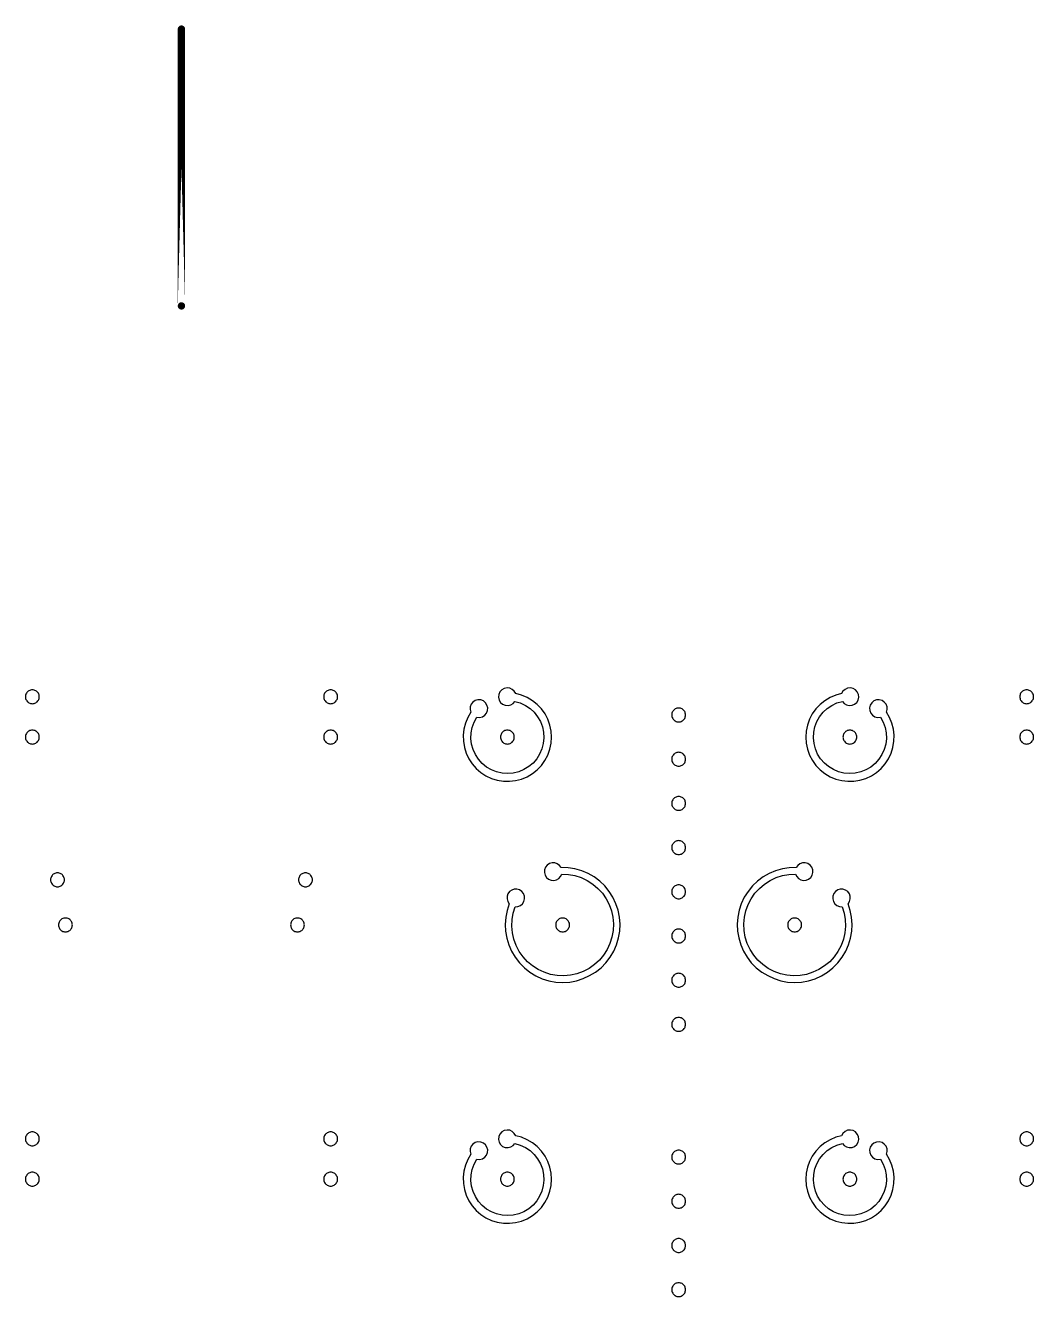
# Model space of a CAD drawing. Extents: x -100 to 100, y -100 to 100.
# Drawn here: x 9.09 to 20.02, y 50.46 to 64.24 of the extents above; entities that cross this region are included whole.
import ezdxf

# ---------------------------------------------------------------- set-up
doc = ezdxf.new("R2010")
doc.units = 0
doc.layers.get('0').update_dxf_attribs({"linetype": 'continuous'})
doc.layers.add('L5', color=7, linetype='continuous')

# ---------------------------------------------------------------- blocks, each defined once
blk = doc.blocks.new('LDI_XFL94-0512-011_L5_B1')
at = {"layer": 'L5'}
for points in [[(9.162, -53.141), (9.152, -53.141), (9.142, -53.143), (9.133, -53.146), (9.124, -53.151), (9.116, -53.156), (9.109, -53.163), (9.102, -53.17), (9.097, -53.178), (9.092, -53.187), (9.089, -53.196), (9.087, -53.206), (9.087, -53.216), (9.087, -53.225), (9.089, -53.235), (9.092, -53.244), (9.097, -53.253), (9.102, -53.261), (9.109, -53.269), (9.116, -53.275), (9.124, -53.281), (9.133, -53.285), (9.142, -53.288), (9.152, -53.29), (9.162, -53.291), (9.171, -53.29), (9.181, -53.288), (9.19, -53.285), (9.199, -53.281), (9.207, -53.275), (9.215, -53.269), (9.221, -53.261), (9.227, -53.253), (9.231, -53.244), (9.234, -53.235), (9.236, -53.225), (9.237, -53.216), (9.236, -53.206), (9.234, -53.196), (9.231, -53.187), (9.227, -53.178), (9.221, -53.17), (9.215, -53.163), (9.207, -53.156), (9.199, -53.151), (9.19, -53.146), (9.181, -53.143), (9.171, -53.141), (9.162, -53.141)], [(12.395, -53.141), (12.385, -53.141), (12.376, -53.143), (12.367, -53.146), (12.358, -53.151), (12.35, -53.156), (12.342, -53.163), (12.336, -53.17), (12.33, -53.178), (12.326, -53.187), (12.323, -53.196), (12.321, -53.206), (12.32, -53.216), (12.321, -53.225), (12.323, -53.235), (12.326, -53.244), (12.33, -53.253), (12.336, -53.261), (12.342, -53.269), (12.35, -53.275), (12.358, -53.281), (12.367, -53.285), (12.376, -53.288), (12.385, -53.29), (12.395, -53.291), (12.405, -53.29), (12.415, -53.288), (12.424, -53.285), (12.433, -53.281), (12.441, -53.275), (12.448, -53.269), (12.455, -53.261), (12.46, -53.253), (12.465, -53.244), (12.468, -53.235), (12.47, -53.225), (12.47, -53.216), (12.47, -53.206), (12.468, -53.196), (12.465, -53.187), (12.46, -53.178), (12.455, -53.17), (12.448, -53.163), (12.441, -53.156), (12.433, -53.151), (12.424, -53.146), (12.415, -53.143), (12.405, -53.141), (12.395, -53.141)], [(14.401, -53.182), (14.386, -53.156), (14.364, -53.136), (14.337, -53.123), (14.307, -53.12), (14.277, -53.126), (14.251, -53.141), (14.231, -53.164), (14.219, -53.191), (14.216, -53.221), (14.222, -53.251), (14.238, -53.277), (14.26, -53.297), (14.288, -53.308), (14.318, -53.311), (14.347, -53.304), (14.373, -53.289), (14.393, -53.266), (14.451, -53.283), (14.506, -53.309), (14.557, -53.343), (14.601, -53.384), (14.639, -53.432), (14.669, -53.485), (14.691, -53.542), (14.703, -53.601), (14.706, -53.662), (14.7, -53.722), (14.685, -53.781), (14.661, -53.837), (14.629, -53.888), (14.589, -53.934), (14.542, -53.973), (14.49, -54.005), (14.434, -54.028), (14.375, -54.043), (14.314, -54.048), (14.254, -54.044), (14.194, -54.03), (14.138, -54.008), (14.085, -53.977), (14.038, -53.938), (13.998, -53.893), (13.965, -53.842), (13.94, -53.787), (13.923, -53.728), (13.916, -53.668), (13.919, -53.607), (13.93, -53.547), (13.951, -53.49), (13.98, -53.437), (14.01, -53.439), (14.04, -53.432), (14.065, -53.416), (14.085, -53.393), (14.096, -53.365), (14.098, -53.335), (14.09, -53.305), (14.074, -53.28), (14.051, -53.261), (14.022, -53.25), (13.992, -53.248), (13.963, -53.256), (13.938, -53.273), (13.919, -53.296), (13.908, -53.324), (13.907, -53.354), (13.915, -53.383), (13.882, -53.441), (13.857, -53.502), (13.84, -53.566), (13.833, -53.632), (13.835, -53.698), (13.845, -53.764), (13.865, -53.827), (13.893, -53.887), (13.93, -53.942), (13.973, -53.992), (14.023, -54.035), (14.079, -54.072), (14.139, -54.1), (14.202, -54.119), (14.268, -54.13), (14.334, -54.131), (14.4, -54.124), (14.464, -54.107), (14.525, -54.082), (14.582, -54.048), (14.634, -54.007), (14.68, -53.959), (14.718, -53.905), (14.749, -53.847), (14.772, -53.784), (14.786, -53.72), (14.79, -53.654), (14.786, -53.587), (14.772, -53.523), (14.75, -53.46), (14.719, -53.402), (14.681, -53.348), (14.635, -53.3), (14.583, -53.258), (14.526, -53.225), (14.465, -53.199), (14.401, -53.182)], [(18.42, -53.383), (18.428, -53.354), (18.427, -53.324), (18.416, -53.296), (18.397, -53.273), (18.372, -53.256), (18.343, -53.248), (18.313, -53.25), (18.285, -53.261), (18.261, -53.28), (18.245, -53.305), (18.238, -53.335), (18.24, -53.365), (18.251, -53.393), (18.27, -53.416), (18.296, -53.432), (18.325, -53.439), (18.355, -53.437), (18.384, -53.49), (18.405, -53.547), (18.417, -53.607), (18.419, -53.668), (18.412, -53.728), (18.396, -53.787), (18.371, -53.842), (18.338, -53.893), (18.297, -53.938), (18.25, -53.977), (18.197, -54.008), (18.141, -54.03), (18.082, -54.044), (18.021, -54.048), (17.96, -54.043), (17.901, -54.028), (17.845, -54.005), (17.793, -53.973), (17.747, -53.934), (17.707, -53.888), (17.674, -53.837), (17.65, -53.781), (17.635, -53.722), (17.629, -53.662), (17.632, -53.601), (17.645, -53.542), (17.666, -53.485), (17.696, -53.432), (17.734, -53.384), (17.779, -53.343), (17.829, -53.309), (17.884, -53.283), (17.942, -53.266), (17.962, -53.289), (17.988, -53.304), (18.017, -53.311), (18.047, -53.308), (18.075, -53.297), (18.098, -53.277), (18.113, -53.251), (18.12, -53.221), (18.117, -53.191), (18.104, -53.164), (18.084, -53.141), (18.058, -53.126), (18.029, -53.12), (17.999, -53.123), (17.971, -53.136), (17.949, -53.156), (17.934, -53.182), (17.87, -53.199), (17.809, -53.225), (17.752, -53.258), (17.7, -53.3), (17.655, -53.348), (17.616, -53.402), (17.585, -53.46), (17.563, -53.523), (17.549, -53.587), (17.545, -53.654), (17.55, -53.72), (17.563, -53.784), (17.586, -53.847), (17.617, -53.905), (17.656, -53.959), (17.701, -54.007), (17.753, -54.048), (17.81, -54.082), (17.872, -54.107), (17.936, -54.124), (18.002, -54.131), (18.068, -54.13), (18.133, -54.119), (18.197, -54.1), (18.257, -54.072), (18.312, -54.035), (18.362, -53.992), (18.406, -53.942), (18.442, -53.887), (18.47, -53.827), (18.49, -53.764), (18.501, -53.698), (18.503, -53.632), (18.495, -53.566), (18.479, -53.502), (18.454, -53.441), (18.42, -53.383)], [(19.94, -53.141), (19.93, -53.141), (19.921, -53.143), (19.911, -53.146), (19.903, -53.151), (19.894, -53.156), (19.887, -53.163), (19.881, -53.17), (19.875, -53.178), (19.871, -53.187), (19.868, -53.196), (19.866, -53.206), (19.865, -53.216), (19.866, -53.225), (19.868, -53.235), (19.871, -53.244), (19.875, -53.253), (19.881, -53.261), (19.887, -53.269), (19.894, -53.275), (19.903, -53.281), (19.911, -53.285), (19.921, -53.288), (19.93, -53.29), (19.94, -53.291), (19.95, -53.29), (19.96, -53.288), (19.969, -53.285), (19.978, -53.281), (19.986, -53.275), (19.993, -53.269), (20, -53.261), (20.005, -53.253), (20.009, -53.244), (20.013, -53.235), (20.014, -53.225), (20.015, -53.216), (20.014, -53.206), (20.013, -53.196), (20.009, -53.187), (20.005, -53.178), (20, -53.17), (19.993, -53.163), (19.986, -53.156), (19.978, -53.151), (19.969, -53.146), (19.96, -53.143), (19.95, -53.141), (19.94, -53.141)], [(16.168, -53.338), (16.158, -53.339), (16.148, -53.341), (16.139, -53.344), (16.13, -53.348), (16.122, -53.354), (16.115, -53.36), (16.108, -53.368), (16.103, -53.376), (16.098, -53.384), (16.095, -53.394), (16.093, -53.403), (16.093, -53.413), (16.093, -53.423), (16.095, -53.433), (16.098, -53.442), (16.103, -53.451), (16.108, -53.459), (16.115, -53.466), (16.122, -53.473), (16.13, -53.478), (16.139, -53.482), (16.148, -53.486), (16.158, -53.488), (16.168, -53.488), (16.177, -53.488), (16.187, -53.486), (16.196, -53.482), (16.205, -53.478), (16.213, -53.473), (16.221, -53.466), (16.227, -53.459), (16.233, -53.451), (16.237, -53.442), (16.24, -53.433), (16.242, -53.423), (16.243, -53.413), (16.242, -53.403), (16.24, -53.394), (16.237, -53.384), (16.233, -53.376), (16.227, -53.368), (16.221, -53.36), (16.213, -53.354), (16.205, -53.348), (16.196, -53.344), (16.187, -53.341), (16.177, -53.339), (16.168, -53.338)], [(9.162, -53.578), (9.152, -53.578), (9.142, -53.58), (9.133, -53.583), (9.124, -53.588), (9.116, -53.593), (9.109, -53.6), (9.102, -53.607), (9.097, -53.615), (9.092, -53.624), (9.089, -53.633), (9.087, -53.643), (9.087, -53.653), (9.087, -53.662), (9.089, -53.672), (9.092, -53.681), (9.097, -53.69), (9.102, -53.698), (9.109, -53.706), (9.116, -53.712), (9.124, -53.718), (9.133, -53.722), (9.142, -53.725), (9.152, -53.727), (9.162, -53.728), (9.171, -53.727), (9.181, -53.725), (9.19, -53.722), (9.199, -53.718), (9.207, -53.712), (9.215, -53.706), (9.221, -53.698), (9.227, -53.69), (9.231, -53.681), (9.234, -53.672), (9.236, -53.662), (9.237, -53.653), (9.236, -53.643), (9.234, -53.633), (9.231, -53.624), (9.227, -53.615), (9.221, -53.607), (9.215, -53.6), (9.207, -53.593), (9.199, -53.588), (9.19, -53.583), (9.181, -53.58), (9.171, -53.578), (9.162, -53.578)], [(12.395, -53.578), (12.385, -53.578), (12.376, -53.58), (12.367, -53.583), (12.358, -53.588), (12.35, -53.593), (12.342, -53.6), (12.336, -53.607), (12.33, -53.615), (12.326, -53.624), (12.323, -53.633), (12.321, -53.643), (12.32, -53.653), (12.321, -53.662), (12.323, -53.672), (12.326, -53.681), (12.33, -53.69), (12.336, -53.698), (12.342, -53.706), (12.35, -53.712), (12.358, -53.718), (12.367, -53.722), (12.376, -53.725), (12.385, -53.727), (12.395, -53.728), (12.405, -53.727), (12.415, -53.725), (12.424, -53.722), (12.433, -53.718), (12.441, -53.712), (12.448, -53.706), (12.455, -53.698), (12.46, -53.69), (12.465, -53.681), (12.468, -53.672), (12.47, -53.662), (12.47, -53.653), (12.47, -53.643), (12.468, -53.633), (12.465, -53.624), (12.46, -53.615), (12.455, -53.607), (12.448, -53.6), (12.441, -53.593), (12.433, -53.588), (12.424, -53.583), (12.415, -53.58), (12.405, -53.578), (12.395, -53.578)], [(14.311, -53.578), (14.302, -53.578), (14.292, -53.58), (14.283, -53.583), (14.274, -53.588), (14.266, -53.593), (14.258, -53.6), (14.252, -53.607), (14.246, -53.615), (14.242, -53.624), (14.239, -53.633), (14.237, -53.643), (14.236, -53.653), (14.237, -53.662), (14.239, -53.672), (14.242, -53.681), (14.246, -53.69), (14.252, -53.698), (14.258, -53.706), (14.266, -53.712), (14.274, -53.718), (14.283, -53.722), (14.292, -53.725), (14.302, -53.727), (14.311, -53.728), (14.321, -53.727), (14.331, -53.725), (14.34, -53.722), (14.349, -53.718), (14.357, -53.712), (14.364, -53.706), (14.371, -53.698), (14.376, -53.69), (14.381, -53.681), (14.384, -53.672), (14.386, -53.662), (14.386, -53.653), (14.386, -53.643), (14.384, -53.633), (14.381, -53.624), (14.376, -53.615), (14.371, -53.607), (14.364, -53.6), (14.357, -53.593), (14.349, -53.588), (14.34, -53.583), (14.331, -53.58), (14.321, -53.578), (14.311, -53.578)], [(18.024, -53.578), (18.014, -53.578), (18.005, -53.58), (17.995, -53.583), (17.986, -53.588), (17.978, -53.593), (17.971, -53.6), (17.964, -53.607), (17.959, -53.615), (17.955, -53.624), (17.952, -53.633), (17.95, -53.643), (17.949, -53.653), (17.95, -53.662), (17.952, -53.672), (17.955, -53.681), (17.959, -53.69), (17.964, -53.698), (17.971, -53.706), (17.978, -53.712), (17.986, -53.718), (17.995, -53.722), (18.005, -53.725), (18.014, -53.727), (18.024, -53.728), (18.034, -53.727), (18.043, -53.725), (18.053, -53.722), (18.061, -53.718), (18.07, -53.712), (18.077, -53.706), (18.083, -53.698), (18.089, -53.69), (18.093, -53.681), (18.096, -53.672), (18.098, -53.662), (18.099, -53.653), (18.098, -53.643), (18.096, -53.633), (18.093, -53.624), (18.089, -53.615), (18.083, -53.607), (18.077, -53.6), (18.07, -53.593), (18.061, -53.588), (18.053, -53.583), (18.043, -53.58), (18.034, -53.578), (18.024, -53.578)], [(19.94, -53.578), (19.93, -53.578), (19.921, -53.58), (19.911, -53.583), (19.903, -53.588), (19.894, -53.593), (19.887, -53.6), (19.881, -53.607), (19.875, -53.615), (19.871, -53.624), (19.868, -53.633), (19.866, -53.643), (19.865, -53.653), (19.866, -53.662), (19.868, -53.672), (19.871, -53.681), (19.875, -53.69), (19.881, -53.698), (19.887, -53.706), (19.894, -53.712), (19.903, -53.718), (19.911, -53.722), (19.921, -53.725), (19.93, -53.727), (19.94, -53.728), (19.95, -53.727), (19.96, -53.725), (19.969, -53.722), (19.978, -53.718), (19.986, -53.712), (19.993, -53.706), (20, -53.698), (20.005, -53.69), (20.009, -53.681), (20.013, -53.672), (20.014, -53.662), (20.015, -53.653), (20.014, -53.643), (20.013, -53.633), (20.009, -53.624), (20.005, -53.615), (20, -53.607), (19.993, -53.6), (19.986, -53.593), (19.978, -53.588), (19.969, -53.583), (19.96, -53.58), (19.95, -53.578), (19.94, -53.578)], [(16.168, -53.817), (16.158, -53.818), (16.148, -53.82), (16.139, -53.823), (16.13, -53.827), (16.122, -53.833), (16.115, -53.839), (16.108, -53.847), (16.103, -53.855), (16.098, -53.864), (16.095, -53.873), (16.093, -53.882), (16.093, -53.892), (16.093, -53.902), (16.095, -53.912), (16.098, -53.921), (16.103, -53.93), (16.108, -53.938), (16.115, -53.945), (16.122, -53.952), (16.13, -53.957), (16.139, -53.962), (16.148, -53.965), (16.158, -53.967), (16.168, -53.967), (16.177, -53.967), (16.187, -53.965), (16.196, -53.962), (16.205, -53.957), (16.213, -53.952), (16.221, -53.945), (16.227, -53.938), (16.233, -53.93), (16.237, -53.921), (16.24, -53.912), (16.242, -53.902), (16.243, -53.892), (16.242, -53.882), (16.24, -53.873), (16.237, -53.864), (16.233, -53.855), (16.227, -53.847), (16.221, -53.839), (16.213, -53.833), (16.205, -53.827), (16.196, -53.823), (16.187, -53.82), (16.177, -53.818), (16.168, -53.817)], [(16.168, -54.296), (16.158, -54.297), (16.148, -54.299), (16.139, -54.302), (16.13, -54.306), (16.122, -54.312), (16.115, -54.318), (16.108, -54.326), (16.103, -54.334), (16.098, -54.343), (16.095, -54.352), (16.093, -54.361), (16.093, -54.371), (16.093, -54.381), (16.095, -54.391), (16.098, -54.4), (16.103, -54.409), (16.108, -54.417), (16.115, -54.424), (16.122, -54.431), (16.13, -54.436), (16.139, -54.441), (16.148, -54.444), (16.158, -54.446), (16.168, -54.446), (16.177, -54.446), (16.187, -54.444), (16.196, -54.441), (16.205, -54.436), (16.213, -54.431), (16.221, -54.424), (16.227, -54.417), (16.233, -54.409), (16.237, -54.4), (16.24, -54.391), (16.242, -54.381), (16.243, -54.371), (16.242, -54.361), (16.24, -54.352), (16.237, -54.343), (16.233, -54.334), (16.227, -54.326), (16.221, -54.318), (16.213, -54.312), (16.205, -54.306), (16.196, -54.302), (16.187, -54.299), (16.177, -54.297), (16.168, -54.296)], [(16.168, -54.775), (16.158, -54.776), (16.148, -54.778), (16.139, -54.781), (16.13, -54.785), (16.122, -54.791), (16.115, -54.797), (16.108, -54.805), (16.103, -54.813), (16.098, -54.822), (16.095, -54.831), (16.093, -54.841), (16.093, -54.85), (16.093, -54.86), (16.095, -54.87), (16.098, -54.879), (16.103, -54.888), (16.108, -54.896), (16.115, -54.903), (16.122, -54.91), (16.13, -54.915), (16.139, -54.92), (16.148, -54.923), (16.158, -54.925), (16.168, -54.925), (16.177, -54.925), (16.187, -54.923), (16.196, -54.92), (16.205, -54.915), (16.213, -54.91), (16.221, -54.903), (16.227, -54.896), (16.233, -54.888), (16.237, -54.879), (16.24, -54.87), (16.242, -54.86), (16.243, -54.85), (16.242, -54.841), (16.24, -54.831), (16.237, -54.822), (16.233, -54.813), (16.227, -54.805), (16.221, -54.797), (16.213, -54.791), (16.205, -54.785), (16.196, -54.781), (16.187, -54.778), (16.177, -54.776), (16.168, -54.775)], [(14.893, -55.066), (14.876, -55.043), (14.852, -55.025), (14.824, -55.016), (14.795, -55.016), (14.767, -55.024), (14.743, -55.041), (14.725, -55.064), (14.715, -55.091), (14.713, -55.12), (14.72, -55.148), (14.736, -55.173), (14.758, -55.192), (14.785, -55.204), (14.814, -55.206), (14.843, -55.2), (14.868, -55.186), (14.888, -55.164), (14.9, -55.138), (14.972, -55.141), (15.043, -55.154), (15.111, -55.176), (15.177, -55.206), (15.237, -55.245), (15.292, -55.292), (15.341, -55.345), (15.382, -55.404), (15.415, -55.468), (15.439, -55.535), (15.455, -55.606), (15.461, -55.677), (15.458, -55.749), (15.445, -55.82), (15.423, -55.889), (15.393, -55.954), (15.354, -56.015), (15.308, -56.07), (15.255, -56.118), (15.196, -56.16), (15.132, -56.193), (15.065, -56.217), (14.994, -56.233), (14.923, -56.239), (14.851, -56.236), (14.78, -56.224), (14.711, -56.202), (14.646, -56.172), (14.585, -56.133), (14.53, -56.087), (14.481, -56.034), (14.44, -55.976), (14.406, -55.912), (14.382, -55.844), (14.366, -55.774), (14.359, -55.702), (14.362, -55.63), (14.375, -55.56), (14.396, -55.491), (14.425, -55.488), (14.452, -55.477), (14.474, -55.458), (14.49, -55.433), (14.497, -55.405), (14.496, -55.376), (14.486, -55.348), (14.468, -55.325), (14.443, -55.309), (14.415, -55.3), (14.386, -55.301), (14.359, -55.31), (14.335, -55.327), (14.317, -55.35), (14.308, -55.378), (14.307, -55.407), (14.315, -55.435), (14.331, -55.46), (14.308, -55.532), (14.293, -55.606), (14.287, -55.682), (14.291, -55.757), (14.304, -55.832), (14.326, -55.905), (14.357, -55.974), (14.395, -56.039), (14.442, -56.099), (14.495, -56.153), (14.555, -56.2), (14.62, -56.239), (14.689, -56.271), (14.761, -56.293), (14.836, -56.307), (14.911, -56.311), (14.987, -56.307), (15.061, -56.293), (15.134, -56.27), (15.203, -56.238), (15.267, -56.199), (15.327, -56.152), (15.38, -56.098), (15.426, -56.037), (15.465, -55.972), (15.495, -55.903), (15.517, -55.83), (15.529, -55.755), (15.533, -55.68), (15.527, -55.604), (15.512, -55.53), (15.488, -55.458), (15.456, -55.389), (15.416, -55.325), (15.368, -55.266), (15.313, -55.214), (15.252, -55.168), (15.187, -55.131), (15.117, -55.101), (15.044, -55.08), (14.969, -55.069), (14.893, -55.066)], [(18.004, -55.46), (18.02, -55.435), (18.028, -55.407), (18.028, -55.378), (18.018, -55.35), (18.001, -55.327), (17.977, -55.31), (17.949, -55.301), (17.92, -55.3), (17.892, -55.309), (17.868, -55.325), (17.85, -55.348), (17.84, -55.376), (17.838, -55.405), (17.845, -55.433), (17.861, -55.458), (17.883, -55.477), (17.91, -55.488), (17.939, -55.491), (17.961, -55.56), (17.973, -55.63), (17.976, -55.702), (17.969, -55.774), (17.954, -55.844), (17.929, -55.912), (17.895, -55.976), (17.854, -56.034), (17.805, -56.087), (17.75, -56.133), (17.689, -56.172), (17.624, -56.202), (17.555, -56.224), (17.485, -56.236), (17.413, -56.239), (17.341, -56.233), (17.271, -56.217), (17.203, -56.193), (17.139, -56.16), (17.08, -56.118), (17.027, -56.07), (16.981, -56.015), (16.942, -55.954), (16.912, -55.889), (16.89, -55.82), (16.878, -55.749), (16.874, -55.677), (16.881, -55.606), (16.896, -55.535), (16.92, -55.468), (16.954, -55.404), (16.995, -55.345), (17.043, -55.292), (17.098, -55.245), (17.159, -55.206), (17.224, -55.176), (17.292, -55.154), (17.363, -55.141), (17.435, -55.138), (17.448, -55.164), (17.467, -55.186), (17.493, -55.2), (17.521, -55.206), (17.55, -55.204), (17.577, -55.192), (17.6, -55.173), (17.615, -55.148), (17.622, -55.12), (17.621, -55.091), (17.61, -55.064), (17.592, -55.041), (17.568, -55.024), (17.54, -55.016), (17.511, -55.016), (17.483, -55.025), (17.46, -55.043), (17.442, -55.066), (17.366, -55.069), (17.292, -55.08), (17.219, -55.101), (17.149, -55.131), (17.083, -55.168), (17.022, -55.214), (16.968, -55.266), (16.92, -55.325), (16.879, -55.389), (16.847, -55.458), (16.823, -55.53), (16.808, -55.604), (16.802, -55.68), (16.806, -55.755), (16.819, -55.83), (16.84, -55.903), (16.871, -55.972), (16.909, -56.037), (16.955, -56.098), (17.009, -56.152), (17.068, -56.199), (17.133, -56.238), (17.202, -56.27), (17.274, -56.293), (17.348, -56.307), (17.424, -56.311), (17.5, -56.307), (17.574, -56.293), (17.647, -56.271), (17.716, -56.239), (17.781, -56.2), (17.84, -56.153), (17.893, -56.099), (17.94, -56.039), (17.979, -55.974), (18.009, -55.905), (18.031, -55.832), (18.044, -55.757), (18.048, -55.682), (18.042, -55.606), (18.028, -55.532), (18.004, -55.46)], [(9.435, -55.124), (9.425, -55.125), (9.415, -55.127), (9.406, -55.13), (9.397, -55.134), (9.389, -55.14), (9.382, -55.146), (9.375, -55.154), (9.37, -55.162), (9.365, -55.17), (9.362, -55.18), (9.36, -55.189), (9.36, -55.199), (9.36, -55.209), (9.362, -55.219), (9.365, -55.228), (9.37, -55.237), (9.375, -55.245), (9.382, -55.252), (9.389, -55.259), (9.397, -55.264), (9.406, -55.268), (9.415, -55.272), (9.425, -55.274), (9.435, -55.274), (9.444, -55.274), (9.454, -55.272), (9.463, -55.268), (9.472, -55.264), (9.48, -55.259), (9.488, -55.252), (9.494, -55.245), (9.5, -55.237), (9.504, -55.228), (9.507, -55.219), (9.509, -55.209), (9.51, -55.199), (9.509, -55.189), (9.507, -55.18), (9.504, -55.17), (9.5, -55.162), (9.494, -55.154), (9.488, -55.146), (9.48, -55.14), (9.472, -55.134), (9.463, -55.13), (9.454, -55.127), (9.444, -55.125), (9.435, -55.124)], [(12.122, -55.124), (12.112, -55.125), (12.103, -55.127), (12.094, -55.13), (12.085, -55.134), (12.077, -55.14), (12.069, -55.146), (12.063, -55.154), (12.057, -55.162), (12.053, -55.17), (12.05, -55.18), (12.048, -55.189), (12.047, -55.199), (12.048, -55.209), (12.05, -55.219), (12.053, -55.228), (12.057, -55.237), (12.063, -55.245), (12.069, -55.252), (12.077, -55.259), (12.085, -55.264), (12.094, -55.268), (12.103, -55.272), (12.112, -55.274), (12.122, -55.274), (12.132, -55.274), (12.142, -55.272), (12.151, -55.268), (12.16, -55.264), (12.168, -55.259), (12.175, -55.252), (12.182, -55.245), (12.187, -55.237), (12.192, -55.228), (12.195, -55.219), (12.197, -55.209), (12.197, -55.199), (12.197, -55.189), (12.195, -55.18), (12.192, -55.17), (12.187, -55.162), (12.182, -55.154), (12.175, -55.146), (12.168, -55.14), (12.16, -55.134), (12.151, -55.13), (12.142, -55.127), (12.132, -55.125), (12.122, -55.124)], [(16.168, -55.254), (16.158, -55.255), (16.148, -55.257), (16.139, -55.26), (16.13, -55.264), (16.122, -55.27), (16.115, -55.276), (16.108, -55.284), (16.103, -55.292), (16.098, -55.301), (16.095, -55.31), (16.093, -55.32), (16.093, -55.329), (16.093, -55.339), (16.095, -55.349), (16.098, -55.358), (16.103, -55.367), (16.108, -55.375), (16.115, -55.382), (16.122, -55.389), (16.13, -55.394), (16.139, -55.399), (16.148, -55.402), (16.158, -55.404), (16.168, -55.404), (16.177, -55.404), (16.187, -55.402), (16.196, -55.399), (16.205, -55.394), (16.213, -55.389), (16.221, -55.382), (16.227, -55.375), (16.233, -55.367), (16.237, -55.358), (16.24, -55.349), (16.242, -55.339), (16.243, -55.329), (16.242, -55.32), (16.24, -55.31), (16.237, -55.301), (16.233, -55.292), (16.227, -55.284), (16.221, -55.276), (16.213, -55.27), (16.205, -55.264), (16.196, -55.26), (16.187, -55.257), (16.177, -55.255), (16.168, -55.254)], [(9.521, -55.614), (9.511, -55.614), (9.502, -55.616), (9.492, -55.619), (9.483, -55.624), (9.475, -55.629), (9.468, -55.636), (9.461, -55.643), (9.456, -55.651), (9.452, -55.66), (9.449, -55.669), (9.447, -55.679), (9.446, -55.689), (9.447, -55.698), (9.449, -55.708), (9.452, -55.717), (9.456, -55.726), (9.461, -55.734), (9.468, -55.742), (9.475, -55.748), (9.483, -55.754), (9.492, -55.758), (9.502, -55.761), (9.511, -55.763), (9.521, -55.764), (9.531, -55.763), (9.54, -55.761), (9.55, -55.758), (9.558, -55.754), (9.567, -55.748), (9.574, -55.742), (9.58, -55.734), (9.586, -55.726), (9.59, -55.717), (9.593, -55.708), (9.595, -55.698), (9.596, -55.689), (9.595, -55.679), (9.593, -55.669), (9.59, -55.66), (9.586, -55.651), (9.58, -55.643), (9.574, -55.636), (9.567, -55.629), (9.558, -55.624), (9.55, -55.619), (9.54, -55.616), (9.531, -55.614), (9.521, -55.614)], [(12.036, -55.614), (12.026, -55.614), (12.017, -55.616), (12.007, -55.619), (11.998, -55.624), (11.99, -55.629), (11.983, -55.636), (11.976, -55.643), (11.971, -55.651), (11.967, -55.66), (11.963, -55.669), (11.962, -55.679), (11.961, -55.689), (11.962, -55.698), (11.963, -55.708), (11.967, -55.717), (11.971, -55.726), (11.976, -55.734), (11.983, -55.742), (11.99, -55.748), (11.998, -55.754), (12.007, -55.758), (12.017, -55.761), (12.026, -55.763), (12.036, -55.764), (12.046, -55.763), (12.055, -55.761), (12.065, -55.758), (12.073, -55.754), (12.082, -55.748), (12.089, -55.742), (12.095, -55.734), (12.101, -55.726), (12.105, -55.717), (12.108, -55.708), (12.11, -55.698), (12.111, -55.689), (12.11, -55.679), (12.108, -55.669), (12.105, -55.66), (12.101, -55.651), (12.095, -55.643), (12.089, -55.636), (12.082, -55.629), (12.073, -55.624), (12.065, -55.619), (12.055, -55.616), (12.046, -55.614), (12.036, -55.614)], [(14.91, -55.614), (14.9, -55.614), (14.891, -55.616), (14.881, -55.619), (14.873, -55.624), (14.865, -55.629), (14.857, -55.636), (14.851, -55.643), (14.845, -55.651), (14.841, -55.66), (14.838, -55.669), (14.836, -55.679), (14.835, -55.689), (14.836, -55.698), (14.838, -55.708), (14.841, -55.717), (14.845, -55.726), (14.851, -55.734), (14.857, -55.742), (14.865, -55.748), (14.873, -55.754), (14.881, -55.758), (14.891, -55.761), (14.9, -55.763), (14.91, -55.764), (14.92, -55.763), (14.93, -55.761), (14.939, -55.758), (14.948, -55.754), (14.956, -55.748), (14.963, -55.742), (14.97, -55.734), (14.975, -55.726), (14.979, -55.717), (14.983, -55.708), (14.985, -55.698), (14.985, -55.689), (14.985, -55.679), (14.983, -55.669), (14.979, -55.66), (14.975, -55.651), (14.97, -55.643), (14.963, -55.636), (14.956, -55.629), (14.948, -55.624), (14.939, -55.619), (14.93, -55.616), (14.92, -55.614), (14.91, -55.614)], [(17.425, -55.614), (17.415, -55.614), (17.406, -55.616), (17.396, -55.619), (17.388, -55.624), (17.379, -55.629), (17.372, -55.636), (17.366, -55.643), (17.36, -55.651), (17.356, -55.66), (17.353, -55.669), (17.351, -55.679), (17.35, -55.689), (17.351, -55.698), (17.353, -55.708), (17.356, -55.717), (17.36, -55.726), (17.366, -55.734), (17.372, -55.742), (17.379, -55.748), (17.388, -55.754), (17.396, -55.758), (17.406, -55.761), (17.415, -55.763), (17.425, -55.764), (17.435, -55.763), (17.445, -55.761), (17.454, -55.758), (17.463, -55.754), (17.471, -55.748), (17.478, -55.742), (17.485, -55.734), (17.49, -55.726), (17.494, -55.717), (17.498, -55.708), (17.5, -55.698), (17.5, -55.689), (17.5, -55.679), (17.498, -55.669), (17.494, -55.66), (17.49, -55.651), (17.485, -55.643), (17.478, -55.636), (17.471, -55.629), (17.463, -55.624), (17.454, -55.619), (17.445, -55.616), (17.435, -55.614), (17.425, -55.614)], [(16.168, -55.733), (16.158, -55.734), (16.148, -55.736), (16.139, -55.739), (16.13, -55.743), (16.122, -55.749), (16.115, -55.755), (16.108, -55.763), (16.103, -55.771), (16.098, -55.78), (16.095, -55.789), (16.093, -55.799), (16.093, -55.808), (16.093, -55.818), (16.095, -55.828), (16.098, -55.837), (16.103, -55.846), (16.108, -55.854), (16.115, -55.861), (16.122, -55.868), (16.13, -55.873), (16.139, -55.878), (16.148, -55.881), (16.158, -55.883), (16.168, -55.883), (16.177, -55.883), (16.187, -55.881), (16.196, -55.878), (16.205, -55.873), (16.213, -55.868), (16.221, -55.861), (16.227, -55.854), (16.233, -55.846), (16.237, -55.837), (16.24, -55.828), (16.242, -55.818), (16.243, -55.808), (16.242, -55.799), (16.24, -55.789), (16.237, -55.78), (16.233, -55.771), (16.227, -55.763), (16.221, -55.755), (16.213, -55.749), (16.205, -55.743), (16.196, -55.739), (16.187, -55.736), (16.177, -55.734), (16.168, -55.733)], [(16.168, -56.212), (16.158, -56.213), (16.148, -56.215), (16.139, -56.218), (16.13, -56.222), (16.122, -56.228), (16.115, -56.234), (16.108, -56.242), (16.103, -56.25), (16.098, -56.259), (16.095, -56.268), (16.093, -56.278), (16.093, -56.287), (16.093, -56.297), (16.095, -56.307), (16.098, -56.316), (16.103, -56.325), (16.108, -56.333), (16.115, -56.34), (16.122, -56.347), (16.13, -56.352), (16.139, -56.357), (16.148, -56.36), (16.158, -56.362), (16.168, -56.362), (16.177, -56.362), (16.187, -56.36), (16.196, -56.357), (16.205, -56.352), (16.213, -56.347), (16.221, -56.34), (16.227, -56.333), (16.233, -56.325), (16.237, -56.316), (16.24, -56.307), (16.242, -56.297), (16.243, -56.287), (16.242, -56.278), (16.24, -56.268), (16.237, -56.259), (16.233, -56.25), (16.227, -56.242), (16.221, -56.234), (16.213, -56.228), (16.205, -56.222), (16.196, -56.218), (16.187, -56.215), (16.177, -56.213), (16.168, -56.212)], [(16.168, -56.691), (16.158, -56.692), (16.148, -56.694), (16.139, -56.697), (16.13, -56.702), (16.122, -56.707), (16.115, -56.713), (16.108, -56.721), (16.103, -56.729), (16.098, -56.738), (16.095, -56.747), (16.093, -56.757), (16.093, -56.766), (16.093, -56.776), (16.095, -56.786), (16.098, -56.795), (16.103, -56.804), (16.108, -56.812), (16.115, -56.82), (16.122, -56.826), (16.13, -56.831), (16.139, -56.836), (16.148, -56.839), (16.158, -56.841), (16.168, -56.841), (16.177, -56.841), (16.187, -56.839), (16.196, -56.836), (16.205, -56.831), (16.213, -56.826), (16.221, -56.82), (16.227, -56.812), (16.233, -56.804), (16.237, -56.795), (16.24, -56.786), (16.242, -56.776), (16.243, -56.766), (16.242, -56.757), (16.24, -56.747), (16.237, -56.738), (16.233, -56.729), (16.227, -56.721), (16.221, -56.713), (16.213, -56.707), (16.205, -56.702), (16.196, -56.697), (16.187, -56.694), (16.177, -56.692), (16.168, -56.691)]]:
    blk.add_lwpolyline(points, close=True, dxfattribs=at)
blk = doc.blocks.new('cutlineendpoint')
at = {"const_width": 0.04}
blk.add_lwpolyline([(-0.02, 0, 1), (0.02, 0, 1)], format="xyb", close=True, dxfattribs=at)

msp = doc.modelspace()

# ---------------------------------------------------------------- linework, layer by layer
at = {"layer": 'L5', "const_width": 0.08}
msp.add_lwpolyline([(10.778, 61.2), (10.778, 64.2)], close=True, dxfattribs=at)

# ---------------------------------------------------------------- block references
at = {"layer": 'L5'}
for name, p in [('cutlineendpoint', (10.778, 64.2)), ('cutlineendpoint', (10.778, 61.2)), ('LDI_XFL94-0512-011_L5_B1', (0, 110.18)), ('LDI_XFL94-0512-011_L5_B1', (0, 105.389))]:
    msp.add_blockref(name, p, dxfattribs=at)

doc.saveas('drawing.dxf')
